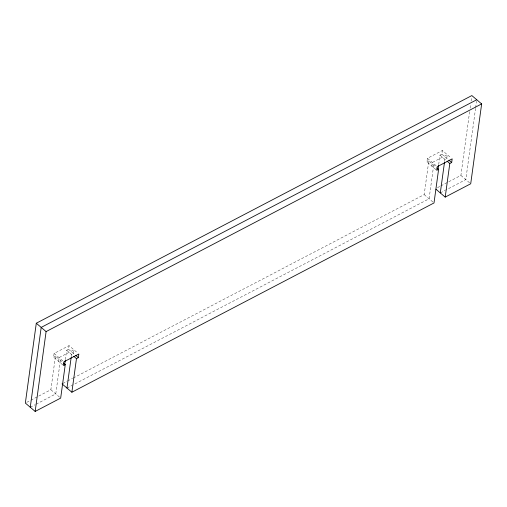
<?xml version="1.0" encoding="UTF-8"?>
<svg xmlns="http://www.w3.org/2000/svg" width="507" height="507" viewBox="0 0 507 507"><rect width="100%" height="100%" fill="white"/><g stroke="black" fill="none" stroke-linecap="round" stroke-linejoin="round"><path stroke-width="0.38" stroke-dasharray="2.54 1.9" d="M62.868 364.996L53.596 357.105L54.097 353.455L69.034 345.647L77.755 353.075M30.864 400.194L50.858 389.744L55.466 356.129L62.551 362.163M65.378 359.653L66.664 350.274L68.534 349.298L69.034 345.647M71.253 356.795L71.569 354.45L73.439 353.474L73.94 349.824L59.002 357.631L58.508 361.282L60.371 360.306L55.77 393.92L35.775 404.371M436.197 169.851L426.926 161.961L427.426 158.311L442.358 150.509L451.084 157.937M73.287 378.019L424.188 194.599L428.795 160.985L435.881 167.025M438.707 164.515L439.994 155.136L441.863 154.16L442.358 150.509M444.582 161.657L444.899 159.312L446.768 158.336L447.269 154.686L432.332 162.493L431.831 166.144L433.7 165.168L429.093 198.776L72.583 385.13M440.906 185.866L460.901 175.409L469.691 111.223M470.122 108.092L470.661 104.176M471.085 101.045L471.624 97.135M475.566 108.359L465.806 179.592L445.811 190.043M475.674 107.573L476.529 101.311M53.596 357.105L55.466 356.129M426.926 161.961L428.795 160.985M26.732 402.355L30.179 400.555M62.76 383.52L66.975 381.321M67.672 380.953L72.59 378.387M437.459 187.666L440.215 186.221M30.255 407.254L35.084 404.732M66.968 388.064L71.88 385.497M440.298 192.926L445.121 190.404M441.863 154.16L448.403 159.73M439.994 155.136L445.989 160.237M460.901 175.409L469.621 182.837M427.426 158.311L436.692 166.207M424.188 194.599L432.915 202.027M68.534 349.298L75.074 354.868M66.664 350.274L72.659 355.382M54.097 353.455L63.369 361.345M50.858 389.744L59.585 397.171"/><path stroke-width="0.76" d="M435.938 189.212L445.203 197.103L470.711 183.768L481.65 103.922L471.84 95.57L36.289 323.232L25.35 403.078L35.16 411.431L60.675 398.096L65.276 364.482L63.641 363.094M30.255 407.254L41.194 327.408L476.745 99.746M35.16 411.431L46.099 331.591L481.65 103.922M64.63 365.129L65.27 360.439M66.968 388.064L71.145 357.581M62.063 383.888L71.874 392.241L76.475 358.633L78.344 357.657L78.845 354.006L63.914 361.808L63.413 365.458L65.276 364.482M438.067 169.205L438.599 165.295M436.971 167.95L438.606 169.344L434.005 202.958L71.874 392.241M440.298 192.926L444.474 162.436M445.203 197.103L449.804 163.488L451.674 162.513L452.174 158.862L437.237 166.67L436.742 170.32L438.606 169.344M448.949 160.193L451.674 162.513M447.079 161.169L449.804 163.488M75.619 355.331L78.344 357.657M36.289 323.232L46.099 331.591M73.749 356.307L76.475 358.633"/></g></svg>
